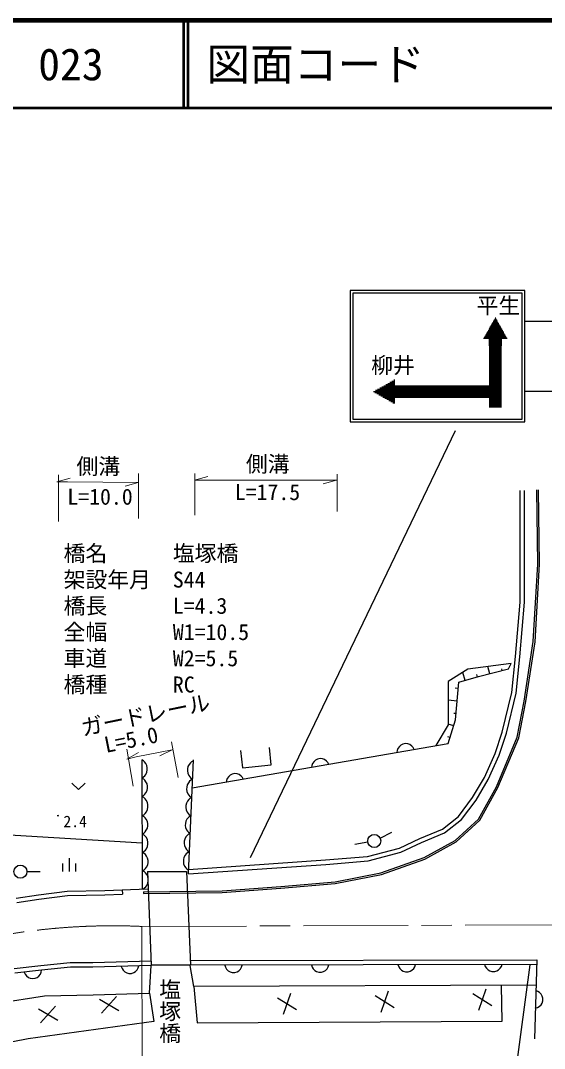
# Model space of a CAD drawing. Units: millimetres, scale not verified. Extents: x 40000 to 680000, y 20000 to 380000.
# Drawn here: x 99121 to 159073, y 262424 to 380000 of the extents above; entities that cross this region are included whole.
import ezdxf
from ezdxf.enums import TextEntityAlignment as Align

# ---------------------------------------------------------------- set-up
doc = ezdxf.new("R2010")
doc.units = ezdxf.units.MM
doc.header["$LTSCALE"] = 1000
doc.linetypes.add('CHAIN', pattern=[18.5, 12, -1.5, 3.5, -1.5])
for name, color, linetype, lineweight in [('M-BGD', 7, 'Continuous', 25), ('M-BMK', 2, 'CHAIN', 13), ('M-STR-HTXT', 7, 'Continuous', 13), ('M-STR-STR1', 1, 'Continuous', 25), ('M-STR-STRC', 7, 'Continuous', 25), ('M-TTL', 2, 'Continuous', 140), ('M-TTL-LINE', 7, 'Continuous', 50)]:
    doc.layers.add(name, color=color, linetype=linetype, lineweight=lineweight)
doc.layers.add('M-TTL-TXT', color=7, linetype='Continuous')
doc.styles.add('@ＭＳ ゴシック', font='')
doc.styles.add('ＭＳ ゴシック', font='')
doc.styles.get('@ＭＳ ゴシック').set_extended_font_data('@MS Gothic')
doc.styles.get('ＭＳ ゴシック').set_extended_font_data('MS Gothic')

msp = doc.modelspace()

# ---------------------------------------------------------------- linework, layer by layer
at = {"layer": 'M-BGD'}
for p, q in [((156307, 318871), (156307, 326227)), ((156807, 318871), (156807, 326227)), ((156307, 313481), (156307, 318871)), ((156807, 313459), (156807, 318871)), ((155754, 307261), (156307, 313481)), ((156252, 307214), (156807, 313459)), ((155342, 303134), (155754, 307261)), ((155836, 303050), (156252, 307214)), ((150314, 305800), (148061, 304384)), ((155270, 306444), (150314, 305800)), ((151537, 304963), (154948, 305864)), ((152824, 305285), (152603, 306097)), ((154240, 305671), (154190, 305856)), ((154948, 305864), (155270, 306444)), ((149284, 304320), (151537, 304963)), ((149992, 304513), (149740, 305439)), ((151408, 304899), (151326, 305201)), ((148061, 304384), (148061, 299428)), ((149220, 303601), (148872, 303632)), ((148898, 300007), (149284, 304320)), ((149091, 302163), (148061, 302256)), ((154244, 298609), (155342, 303134)), ((154725, 298470), (155836, 303050)), ((148061, 297304), (148898, 300007)), ((148962, 300726), (148692, 300750)), ((148061, 299428), (146653, 297060)), ((148689, 299331), (148061, 299525)), ((148270, 297980), (147999, 298063)), ((153426, 296154), (154244, 298609)), ((153893, 295972), (154725, 298470)), ((118760, 292227), (148061, 297304)), ((124309, 296512), (124503, 294536)), ((127786, 294858), (127592, 296834)), ((142229, 296522), (142192, 296272)), ((142313, 296740), (142229, 296522)), ((142475, 296972), (142313, 296740)), ((142652, 297124), (142475, 296972)), ((142874, 297245), (142652, 297124)), ((143189, 297300), (142874, 297245)), ((143439, 297263), (143189, 297300)), ((143657, 297179), (143439, 297263)), ((143889, 297017), (143657, 297179)), ((144042, 296841), (143889, 297017)), ((144162, 296618), (144042, 296841)), ((113192, 295325), (112981, 295450)), ((112981, 295437), (113046, 280648)), ((113319, 295200), (113192, 295325)), ((113447, 295034), (113319, 295200)), ((118322, 282388), (118903, 295437)), ((118682, 295198), (118551, 295077)), ((118897, 295314), (118682, 295198)), ((132707, 295254), (132545, 295023)), ((132883, 295407), (132707, 295254)), ((133106, 295528), (132883, 295407)), ((133421, 295583), (133106, 295528)), ((133671, 295546), (133421, 295583)), ((133889, 295462), (133671, 295546)), ((134121, 295300), (133889, 295462)), ((134273, 295124), (134121, 295300)), ((134394, 294901), (134273, 295124)), ((152199, 293427), (153426, 296154)), ((152644, 293197), (153893, 295972)), ((113575, 294783), (113447, 295034)), ((113458, 293774), (113581, 294027)), ((113619, 294531), (113575, 294783)), ((113581, 294027), (113621, 294279)), ((113621, 294279), (113619, 294531)), ((118227, 294419), (118216, 294167)), ((118216, 294167), (118246, 293914)), ((118280, 294669), (118227, 294419)), ((118417, 294915), (118280, 294669)), ((118551, 295077), (118417, 294915)), ((124503, 294536), (127786, 294858)), ((132461, 294805), (132424, 294555)), ((132545, 295023), (132461, 294805)), ((112999, 293350), (113208, 293477)), ((113210, 293225), (112999, 293350)), ((113208, 293477), (113333, 293605)), ((113337, 293101), (113210, 293225)), ((113333, 293605), (113458, 293774)), ((113465, 292934), (113337, 293101)), ((113593, 292683), (113465, 292934)), ((118324, 292817), (118187, 292571)), ((118246, 293914), (118361, 293656)), ((118457, 292980), (118324, 292817)), ((118361, 293656), (118480, 293483)), ((118589, 293100), (118457, 292980)), ((118480, 293483), (118600, 293352)), ((118804, 293216), (118589, 293100)), ((118600, 293352), (118804, 293216)), ((122693, 293088), (122656, 292838)), ((122777, 293306), (122693, 293088)), ((122939, 293537), (122777, 293306)), ((123115, 293690), (122939, 293537)), ((123338, 293810), (123115, 293690)), ((123653, 293866), (123338, 293810)), ((123903, 293829), (123653, 293866)), ((124121, 293745), (123903, 293829)), ((124352, 293583), (124121, 293745)), ((124505, 293406), (124352, 293583)), ((124626, 293184), (124505, 293406)), ((150839, 291115), (152199, 293427)), ((151256, 290837), (152644, 293197)), ((105005, 292749), (105755, 292029)), ((105755, 292029), (106505, 292749)), ((113351, 291505), (113476, 291674)), ((113476, 291674), (113600, 291927)), ((113637, 292431), (113593, 292683)), ((113600, 291927), (113639, 292179)), ((113639, 292179), (113637, 292431)), ((118133, 292321), (118122, 292070)), ((118122, 292070), (118153, 291816)), ((118187, 292571), (118133, 292321)), ((118153, 291816), (118268, 291559)), ((113017, 291250), (113226, 291378)), ((113239, 291120), (113017, 291250)), ((113226, 291378), (113351, 291505)), ((113372, 290989), (113239, 291120)), ((113505, 290814), (113372, 290989)), ((113639, 290551), (113505, 290814)), ((113686, 290287), (113639, 290551)), ((118093, 290473), (118040, 290223)), ((118230, 290719), (118093, 290473)), ((118364, 290882), (118230, 290719)), ((118268, 291559), (118386, 291385)), ((118495, 291002), (118364, 290882)), ((118386, 291385), (118506, 291254)), ((118710, 291118), (118495, 291002)), ((118506, 291254), (118710, 291118)), ((149230, 288970), (150839, 291115)), ((149591, 288617), (151256, 290837)), ((113255, 289184), (113386, 289317)), ((113386, 289317), (113517, 289494)), ((113517, 289494), (113646, 289759)), ((113646, 289759), (113688, 290023)), ((113688, 290023), (113686, 290287)), ((118040, 290223), (118029, 289972)), ((118029, 289972), (118060, 289718)), ((118060, 289718), (118174, 289461)), ((118174, 289461), (118293, 289287)), ((118293, 289287), (118413, 289156)), ((113036, 289050), (113255, 289184)), ((113248, 288926), (113036, 289050)), ((113375, 288801), (113248, 288926)), ((113502, 288634), (113375, 288801)), ((113630, 288383), (113502, 288634)), ((113674, 288131), (113630, 288383)), ((113677, 287879), (113674, 288131)), ((117978, 288168), (117968, 287928)), ((118029, 288406), (117978, 288168)), ((118160, 288640), (118029, 288406)), ((118287, 288795), (118160, 288640)), ((118412, 288910), (118287, 288795)), ((118617, 289021), (118412, 288910)), ((118413, 289156), (118617, 289021)), ((147392, 287525), (149230, 288970)), ((147648, 287090), (149591, 288617)), ((97254, 286910), (113023, 285924)), ((113055, 286950), (113264, 287078)), ((113266, 286826), (113055, 286950)), ((113264, 287078), (113388, 287205)), ((113388, 287205), (113513, 287374)), ((113513, 287374), (113637, 287627)), ((113637, 287627), (113677, 287879)), ((117968, 287928), (117997, 287687)), ((117997, 287687), (118106, 287442)), ((118106, 287442), (118219, 287276)), ((118313, 286906), (118181, 286786)), ((118219, 287276), (118334, 287151)), ((118528, 287022), (118313, 286906)), ((118334, 287151), (118528, 287022)), ((140270, 286491), (141612, 287162)), ((144807, 286437), (147392, 287525)), ((145011, 285980), (147648, 287090)), ((113393, 286701), (113266, 286826)), ((113520, 286534), (113393, 286701)), ((113648, 286283), (113520, 286534)), ((113693, 286031), (113648, 286283)), ((113655, 285527), (113695, 285779)), ((113695, 285779), (113693, 286031)), ((117858, 286127), (117846, 285876)), ((117846, 285876), (117877, 285622)), ((117911, 286377), (117858, 286127)), ((118048, 286623), (117911, 286377)), ((118181, 286786), (118048, 286623)), ((138862, 286021), (137386, 285753)), ((142481, 285342), (144807, 286437)), ((142651, 284870), (145011, 285980)), ((113073, 284850), (113282, 284978)), ((113284, 284726), (113073, 284850)), ((113282, 284978), (113407, 285105)), ((113411, 284601), (113284, 284726)), ((113407, 285105), (113531, 285274)), ((113538, 284434), (113411, 284601)), ((113531, 285274), (113655, 285527)), ((117877, 285622), (117992, 285365)), ((118088, 284688), (117954, 284526)), ((117992, 285365), (118110, 285191)), ((118219, 284808), (118088, 284688)), ((118110, 285191), (118230, 285060)), ((118435, 284925), (118219, 284808)), ((118230, 285060), (118435, 284925)), ((138820, 284393), (142481, 285342)), ((138904, 283898), (142651, 284870)), ((103916, 283570), (103916, 282670)), ((104666, 284170), (104666, 282670)), ((105416, 283570), (105416, 282670)), ((113667, 284183), (113538, 284434)), ((113549, 283174), (113673, 283427)), ((113711, 283931), (113667, 284183)), ((113673, 283427), (113713, 283679)), ((113713, 283679), (113711, 283931)), ((117764, 284030), (117753, 283778)), ((117753, 283778), (117784, 283524)), ((117817, 284279), (117764, 284030)), ((117784, 283524), (117898, 283267)), ((117954, 284526), (117817, 284279)), ((118322, 282388), (134047, 283482)), ((118344, 282891), (134008, 283981)), ((134008, 283981), (138820, 284393)), ((134047, 283482), (138904, 283898)), ((99855, 282648), (101355, 282648)), ((113091, 282750), (113300, 282878)), ((113302, 282626), (113091, 282750)), ((113300, 282878), (113425, 283005)), ((113429, 282501), (113302, 282626)), ((113425, 283005), (113549, 283174)), ((113557, 282334), (113429, 282501)), ((113685, 282083), (113557, 282334)), ((117898, 283267), (118017, 283093)), ((118017, 283093), (118137, 282962)), ((118137, 282962), (118341, 282827)), ((113443, 280905), (113568, 281074)), ((113568, 281074), (113691, 281327)), ((113729, 281832), (113685, 282083)), ((113691, 281327), (113731, 281580)), ((113731, 281580), (113729, 281832)), ((98610, 279614), (101164, 279979)), ((101164, 279979), (104456, 280417)), ((101232, 279483), (104493, 279918)), ((104456, 280417), (108756, 280490)), ((104493, 279918), (108769, 279990)), ((108756, 280490), (113691, 280671)), ((108769, 279990), (110775, 280064)), ((110756, 280564), (110775, 280064)), ((113109, 280650), (113318, 280778)), ((113318, 280778), (113443, 280905)), ((98696, 279121), (101232, 279483)), ((98396, 271554), (101449, 271906)), ((101449, 271906), (104796, 272258)), ((101504, 271409), (104822, 271758)), ((104796, 272258), (107379, 272258)), ((104822, 271758), (107386, 271758)), ((107379, 272258), (114073, 272434)), ((107386, 271758), (114086, 271935)), ((110646, 271807), (110734, 271570)), ((112460, 271431), (112573, 271635)), ((112573, 271635), (112645, 271877)), ((113896, 268736), (114051, 271929)), ((118474, 272499), (158191, 272565)), ((118475, 271999), (158176, 272065)), ((118937, 269525), (118536, 271929)), ((122491, 271943), (122572, 271703)), ((122572, 271703), (122693, 271503)), ((124293, 271509), (124412, 271709)), ((124412, 271709), (124491, 271950)), ((132401, 271977), (132482, 271737)), ((132482, 271737), (132603, 271537)), ((134203, 271543), (134322, 271743)), ((134322, 271743), (134401, 271984)), ((142311, 272011), (142392, 271771)), ((142392, 271771), (142513, 271571)), ((144113, 271577), (144232, 271777)), ((144232, 271777), (144311, 272018)), ((152221, 272045), (152302, 271805)), ((152302, 271805), (152423, 271605)), ((152423, 271605), (152623, 271406)), ((153823, 271410), (154023, 271611)), ((154023, 271611), (154142, 271811)), ((154142, 271811), (154221, 272052)), ((158191, 272565), (157927, 263512)), ((98468, 271059), (101504, 271409)), ((99546, 271138), (99655, 270910)), ((99655, 270910), (99799, 270726)), ((99799, 270726), (100022, 270552)), ((100022, 270552), (100236, 270458)), ((100236, 270458), (100484, 270408)), ((100484, 270408), (100801, 270448)), ((100801, 270448), (101029, 270557)), ((101029, 270557), (101213, 270701)), ((101213, 270701), (101387, 270924)), ((101387, 270924), (101481, 271138)), ((101481, 271138), (101531, 271386)), ((110734, 271570), (110861, 271374)), ((110861, 271374), (111068, 271181)), ((111068, 271181), (111272, 271069)), ((111272, 271069), (111515, 270997)), ((111515, 270997), (111835, 271008)), ((111835, 271008), (112072, 271097)), ((112072, 271097), (112268, 271224)), ((112268, 271224), (112460, 271431)), ((122693, 271503), (122894, 271304)), ((122894, 271304), (123094, 271185)), ((123094, 271185), (123334, 271106)), ((123334, 271106), (123654, 271107)), ((123654, 271107), (123894, 271188)), ((123894, 271188), (124094, 271308)), ((124094, 271308), (124293, 271509)), ((132603, 271537), (132804, 271338)), ((132804, 271338), (133004, 271219)), ((133004, 271219), (133244, 271140)), ((133244, 271140), (133564, 271141)), ((133564, 271141), (133804, 271222)), ((133804, 271222), (134004, 271342)), ((134004, 271342), (134203, 271543)), ((142513, 271571), (142714, 271372)), ((142714, 271372), (142914, 271253)), ((142914, 271253), (143154, 271174)), ((143154, 271174), (143474, 271175)), ((143474, 271175), (143714, 271256)), ((143714, 271256), (143913, 271376)), ((143913, 271376), (144113, 271577)), ((152623, 271406), (152824, 271287)), ((152824, 271287), (153064, 271208)), ((153064, 271208), (153384, 271209)), ((153384, 271209), (153624, 271290)), ((153624, 271290), (153823, 271410)), ((158125, 269657), (118937, 269525)), ((118937, 269525), (119333, 265362)), ((154226, 265560), (154160, 269591)), ((95049, 267385), (101860, 268442)), ((101860, 268442), (107438, 268559)), ((107438, 268559), (113896, 268736)), ((110119, 268359), (108394, 266466)), ((113896, 268736), (114366, 265506)), ((128528, 268225), (130708, 266879)), ((129201, 266341), (130035, 268763)), ((139706, 268463), (141886, 267117)), ((140379, 266579), (141213, 269001)), ((150884, 268700), (153063, 267355)), ((151557, 266817), (152391, 269239)), ((158325, 268951), (158088, 269038)), ((158522, 268825), (158325, 268951)), ((158716, 268619), (158522, 268825)), ((158830, 268416), (158716, 268619)), ((158903, 268174), (158830, 268416)), ((158894, 267854), (158903, 268174)), ((101160, 266941), (103386, 265673)), ((103135, 267253), (101410, 265360)), ((108144, 268047), (110370, 266779)), ((158029, 267039), (158272, 267112)), ((158272, 267112), (158475, 267226)), ((158475, 267226), (158681, 267420)), ((158681, 267420), (158807, 267616)), ((158807, 267616), (158894, 267854)), ((114366, 265506), (99981, 263510)), ((119333, 265362), (154226, 265560)), ((99981, 263510), (92994, 262160))]:
    msp.add_line(p, q, dxfattribs=at)
for centre, radius in [((103404, 289048), 50), ((103404, 289048), 30), ((103404, 289048), 10), ((139600, 286155), 750), ((99105, 282648), 750)]:
    msp.add_circle(centre, radius, dxfattribs=at)
at = {"layer": 'M-BMK'}
msp.add_line((112989, 276382), (173976, 276612), dxfattribs=at)
msp.add_arc((109688, 201824), 74631, 87.46528, 115.71506, dxfattribs=at)
at = {"layer": 'M-STR-HTXT'}
for p, q in [((103451, 328041), (103451, 322688)), ((112617, 328188), (112617, 323054)), ((119070, 328188), (119070, 323421)), ((135349, 328114), (135349, 323861)), ((103280, 327250), (104780, 327670)), ((104510, 327250), (103280, 327250)), ((104510, 327250), (112597, 327162)), ((112597, 327162), (111093, 326758)), ((119041, 327435), (120541, 327855)), ((119857, 327435), (119041, 327435)), ((119857, 327435), (135265, 327435)), ((135265, 327435), (133765, 327015)), ((116408, 297506), (117141, 293415)), ((111278, 296651), (112011, 292437)), ((112334, 295782), (116465, 296573)), ((116465, 296573), (115071, 295878)), ((111279, 295518), (112632, 296289)), ((112334, 295782), (111279, 295518)), ((112989, 276382), (113081, 248550))]:
    msp.add_line(p, q, dxfattribs=at)
at = {"layer": 'M-STR-STR1'}
for p, q in [((113644, 282674), (118129, 282674)), ((113644, 282674), (114086, 271935)), ((118129, 282674), (118571, 271935)), ((118571, 271935), (114086, 271935))]:
    msp.add_line(p, q, dxfattribs=at)
at = {"layer": 'M-STR-STRC'}
for p, q in [((156829, 349118), (136829, 349118)), ((136829, 349118), (136829, 334118)), ((156529, 348818), (137129, 348818)), ((137129, 348818), (137129, 334418)), ((156529, 334418), (156529, 348818)), ((156829, 334118), (156829, 349118)), ((153643, 345693), (153273, 345693)), ((153570, 345823), (153346, 345823)), ((153497, 345953), (153419, 345953)), ((154298, 344523), (152618, 344523)), ((154225, 344653), (152691, 344653)), ((154152, 344783), (152764, 344783)), ((154080, 344913), (152836, 344913)), ((154007, 345043), (152909, 345043)), ((153934, 345173), (152982, 345173)), ((153861, 345303), (153055, 345303)), ((153788, 345433), (153128, 345433)), ((153716, 345563), (153200, 345563)), ((156829, 345618), (160829, 345618)), ((154808, 343613), (152108, 343613)), ((154735, 343743), (152181, 343743)), ((154662, 343873), (152254, 343873)), ((154589, 344003), (152327, 344003)), ((154516, 344133), (152400, 344133)), ((154444, 344263), (152472, 344263)), ((154371, 344393), (152545, 344393)), ((154208, 343483), (152708, 343483)), ((154208, 343353), (152708, 343353)), ((154208, 343223), (152708, 343223)), ((154208, 343093), (152708, 343093)), ((154208, 342963), (152708, 342963)), ((154208, 342833), (152708, 342833)), ((152838, 335731), (152838, 342748)), ((152968, 335731), (152968, 342748)), ((153098, 335731), (153098, 342748)), ((153228, 335731), (153228, 342748)), ((153358, 335731), (153358, 342748)), ((153488, 335731), (153488, 342748)), ((153618, 335731), (153618, 342748)), ((153748, 335731), (153748, 342748)), ((153878, 335731), (153878, 342748)), ((154008, 335731), (154008, 342748)), ((154138, 335731), (154138, 342748)), ((141969, 338718), (141611, 338718)), ((141969, 338848), (141844, 338848)), ((152708, 337548), (139522, 337548)), ((152708, 337678), (139754, 337678)), ((152708, 337808), (139986, 337808)), ((152708, 337938), (140219, 337938)), ((152708, 338068), (140451, 338068)), ((152708, 338198), (140683, 338198)), ((141969, 338328), (140915, 338328)), ((141969, 338458), (141147, 338458)), ((141969, 338588), (141379, 338588)), ((156829, 337618), (160829, 337618)), ((152708, 337418), (139647, 337418)), ((152708, 337288), (139879, 337288)), ((152708, 337158), (140111, 337158)), ((152708, 337028), (140344, 337028)), ((152708, 336898), (140576, 336898)), ((141969, 336768), (140808, 336768)), ((141969, 336638), (141040, 336638)), ((141969, 336508), (141272, 336508)), ((141969, 336378), (141504, 336378)), ((141969, 336248), (141736, 336248)), ((136829, 334118), (156829, 334118)), ((137129, 334418), (156529, 334418)), ((125417, 284266), (148885, 333114)), ((158314, 317827), (158210, 326312)), ((158514, 317823), (158410, 326315)), ((157797, 308956), (158314, 317827)), ((157996, 308935), (158514, 317823)), ((156763, 302135), (157797, 308956)), ((156960, 302100), (157996, 308935)), ((155939, 298016), (156763, 302135)), ((156132, 297958), (156960, 302100)), ((153570, 292349), (155939, 298016)), ((153750, 292262), (156132, 297958)), ((151519, 288659), (153570, 292349)), ((151679, 288534), (153750, 292262)), ((148868, 286212), (151519, 288659)), ((148986, 286048), (151679, 288534)), ((145306, 284264), (148868, 286212)), ((145388, 284080), (148986, 286048)), ((140364, 282513), (145306, 284264)), ((140417, 282320), (145388, 284080)), ((135107, 281483), (140364, 282513)), ((135135, 281284), (140417, 282320)), ((128905, 280966), (135107, 281483)), ((128921, 280766), (135135, 281284)), ((113178, 280345), (122181, 280449)), ((113178, 280345), (113180, 280145)), ((113180, 280145), (122190, 280249)), ((122181, 280449), (128905, 280966)), ((122190, 280249), (128921, 280766)), ((154710, 251534), (157455, 271990))]:
    msp.add_line(p, q, dxfattribs=at)
at = {"layer": 'M-TTL'}
msp.add_line((680000, 380000), (40000, 380000), dxfattribs=at)
at = {"layer": 'M-TTL-LINE'}
for p, q in [((117750, 380000), (117750, 370000)), ((118250, 380000), (118250, 370000)), ((40000, 370000), (680000, 370000))]:
    msp.add_line(p, q, dxfattribs=at)

# ---------------------------------------------------------------- texts
at = {"layer": 'M-BGD', "style": 'ＭＳ ゴシック'}
msp.add_text('2.4', height=1320, dxfattribs=at).set_placement((104023, 287336), align=Align.BOTTOM_LEFT)
at = {"layer": 'M-STR-HTXT', "style": 'ＭＳ ゴシック'}
for s, p in [('側溝', (124908, 327812)), ('側溝', (105521, 327547)), ('L=17.5', (123638, 324595)), ('L=10.0', (104474, 324071))]:
    msp.add_text(s, height=1833, dxfattribs=at).set_placement(p, align=Align.BOTTOM_LEFT)
for s, rotation, p in [('ガードレール', 11.6, (106361, 297631)), ('L=5.0', 11.4, (109011, 295693))]:
    msp.add_text(s, height=1833, rotation=rotation, dxfattribs=at).set_placement(p, align=Align.BOTTOM_LEFT)
at = {"layer": 'M-STR-STR1', "style": 'ＭＳ ゴシック'}
for s, p in [('橋名\u3000\u3000\u3000塩塚橋', (104046, 317588)), ('架設年月\u3000S44', (104046, 314588)), ('橋長\u3000\u3000\u3000L=4.3', (104046, 311588)), ('全幅\u3000\u3000\u3000W1=10.5', (104046, 308588)), ('車道\u3000\u3000\u3000W2=5.5', (104046, 305588)), ('橋種\u3000\u3000\u3000RC', (104046, 302588))]:
    msp.add_text(s, height=1833, dxfattribs=at).set_placement(p, align=Align.BOTTOM_LEFT)
at = {"layer": 'M-STR-STR1', "style": '@ＭＳ ゴシック'}
msp.add_text('塩塚橋', height=1833, rotation=270, dxfattribs=at).set_placement((114742, 270441), align=Align.BOTTOM_LEFT)
at = {"layer": 'M-STR-STRC', "style": 'ＭＳ ゴシック'}
for s, p in [('平生', (151303, 345930)), ('柳井', (139240, 339105))]:
    msp.add_text(s, height=1833, dxfattribs=at).set_placement(p, align=Align.BOTTOM_LEFT)
at = {"layer": 'M-TTL-TXT', "style": 'ＭＳ ゴシック'}
for s, p in [('023', (101142, 375000)), ('図面コード', (120380, 375000))]:
    msp.add_text(s, height=3666, dxfattribs=at).set_placement(p, align=Align.MIDDLE_LEFT)

doc.saveas('drawing.dxf')
